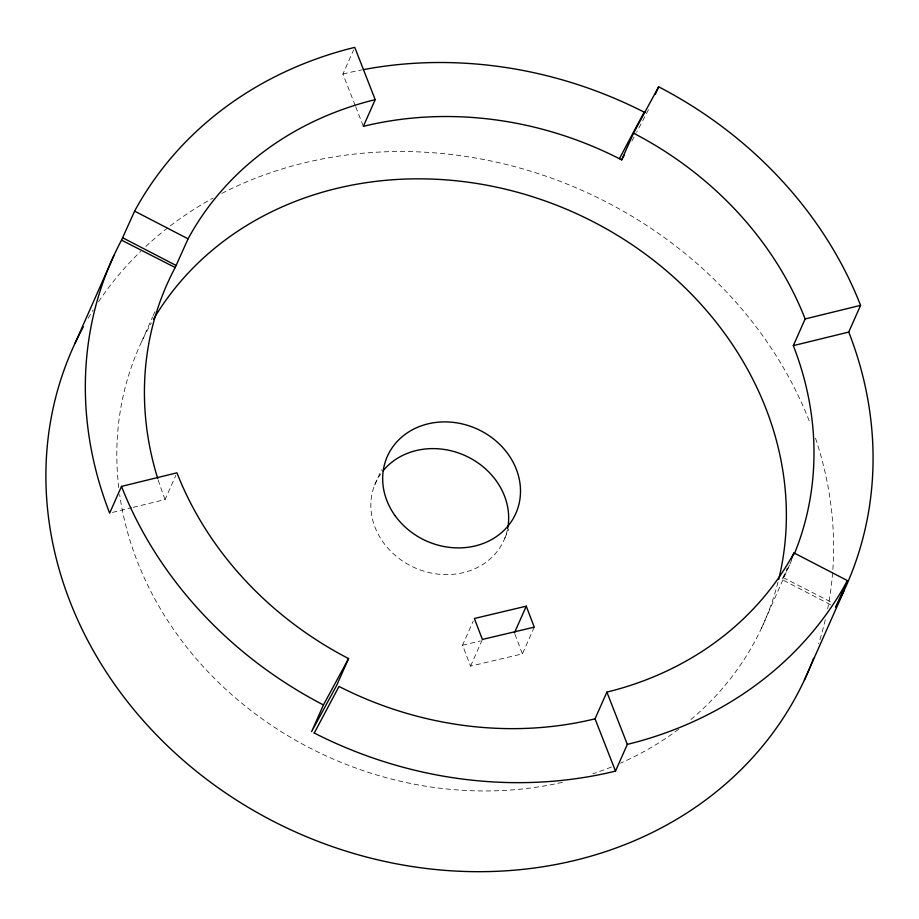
<?xml version="1.0" encoding="UTF-8"?>
<svg xmlns="http://www.w3.org/2000/svg" width="919" height="919" viewBox="0 0 919 919"><rect width="100%" height="100%" fill="white"/><g stroke="black" fill="none" stroke-linecap="round" stroke-linejoin="round"><path stroke-width="0.69" stroke-dasharray="4.59 3.45" d="M141.664 341.661L152.634 316.883M153.209 315.585L154.943 311.667M355.182 105.432L342.913 74.071L353.62 49.902M133.221 507.334L165.098 499.522L175.805 475.364M374.688 485.037L381.454 469.77M648.504 109.694L636.614 132.313M504.818 538.178L508.758 529.275M534.261 627.149L522.429 653.857L470.562 666.149L462.544 645.207L473.251 621.037M470.562 666.149L482.395 639.44M830.535 604.702L782.161 579.625L787.238 568.172M761.518 628.136L789.605 564.794M791.764 560.004A341.443 298.629 23.9 0 1 783.218 577.649L782.161 579.625M631.858 141.078L635.937 133.565M342.913 74.071L345.693 73.394A401.695 351.334 23.9 0 1 362.097 69.878M112.44 512.423L131.831 507.667M462.544 645.207L480.292 640.991M783.218 577.649L831.764 602.404M355.699 106.742L363.361 126.34M514.927 634.202L522.429 653.857M88.132 318.319A401.695 351.334 23.9 0 1 93.21 309.933M98.563 301.696A401.695 351.334 23.9 0 1 140.699 251.346M145.776 246.522A401.695 351.334 23.9 0 1 213.116 198.033M221.835 193.404A401.695 351.334 23.9 0 1 810.305 423.705M815.486 438.168A401.695 351.334 23.9 0 1 827.64 608.918M825.308 619.739A401.695 351.334 23.9 0 1 818.634 643.805M778.014 582.095A341.443 298.629 23.9 0 1 688.607 721.461M678.704 729.226A341.443 298.629 23.9 0 1 620.497 763.161M611.457 766.974A341.443 298.629 23.9 0 1 592.916 773.787M562.371 782.333A341.443 298.629 23.9 0 1 119.665 494.606M118.758 487.621A341.443 298.629 23.9 0 1 151.359 322.948M165.098 499.522A341.443 298.629 23.9 0 1 158.171 479.913M507.403 529.723A70.292 61.481 23.9 0 1 414.974 567.862A70.292 61.481 23.9 0 1 380.753 473.859"/><path stroke-width="1.38" d="M75.128 343.097L114.025 255.275M348.565 658.59L323.431 704.942L311.598 731.65L336.733 685.287L348.565 658.59A341.443 298.629 23.9 0 1 176.93 472.814L121.503 486.392L109.66 513.101A401.695 351.334 23.9 0 1 121.526 240.146L134.611 211.129A401.695 351.334 23.9 0 1 354.757 47.363L375.193 99.643L363.361 126.34L365.716 125.777A341.443 298.629 23.9 0 1 619.395 158.711L621.669 159.872L624.392 154.863M157.758 478.592A341.443 298.629 23.9 0 1 175.184 267.521L188.073 238.837A341.443 298.629 23.9 0 1 375.193 99.643M621.669 159.872L633.501 133.163L658.647 86.811A401.695 351.334 23.9 0 1 860.575 305.361L848.742 332.069A401.695 351.334 23.9 0 1 836.876 605.012L835.624 607.333L847.467 580.624L794.005 552.916A341.443 298.629 23.9 0 1 606.885 692.11L595.041 718.819L615.489 771.098A401.695 351.334 23.9 0 1 314.264 733.029L314.103 732.937M655.27 94.439L658.647 86.811M514.422 632.892L526.265 606.184L474.376 618.498L482.395 639.44L534.261 627.149L526.265 606.184M794.338 553.939A341.443 298.629 23.9 0 0 793.315 345.647L805.147 318.939L860.575 305.361M615.489 771.098L627.321 744.39A401.695 351.334 23.9 0 0 847.467 580.624M791.179 559.28L794.005 552.916M804.378 680.117L844.389 589.895M314.264 733.029L339.008 686.459A341.443 298.629 23.9 0 0 595.041 718.819M619.395 158.711L644.139 112.141L644.977 112.566M793.315 345.647L848.742 332.069M121.526 240.146L175.184 267.521M134.611 211.129L188.073 238.837M122.778 237.826L176.241 265.545M606.885 692.11L627.321 744.39M813.591 658.268A401.695 351.334 23.9 0 1 293.689 831.144A401.695 351.334 23.9 0 1 83.33 326.854M153.473 319.307A341.443 298.629 23.9 0 1 564.369 208.349A341.443 298.629 23.9 0 1 778.692 579.407M633.501 133.163A341.443 298.629 23.9 0 1 805.147 318.939M323.431 704.942A401.695 351.334 23.9 0 1 121.503 486.392M363.476 69.614A401.695 351.334 23.9 0 1 644.139 112.141M383.062 470.827A70.292 61.481 23.9 0 1 465.864 455.95A70.292 61.481 23.9 0 1 507.656 528.494M394.998 515.57A70.292 61.481 23.9 0 0 513.951 517.236A70.292 61.481 23.9 0 0 445.807 421.901A70.292 61.481 23.9 0 0 394.998 515.57"/></g></svg>
